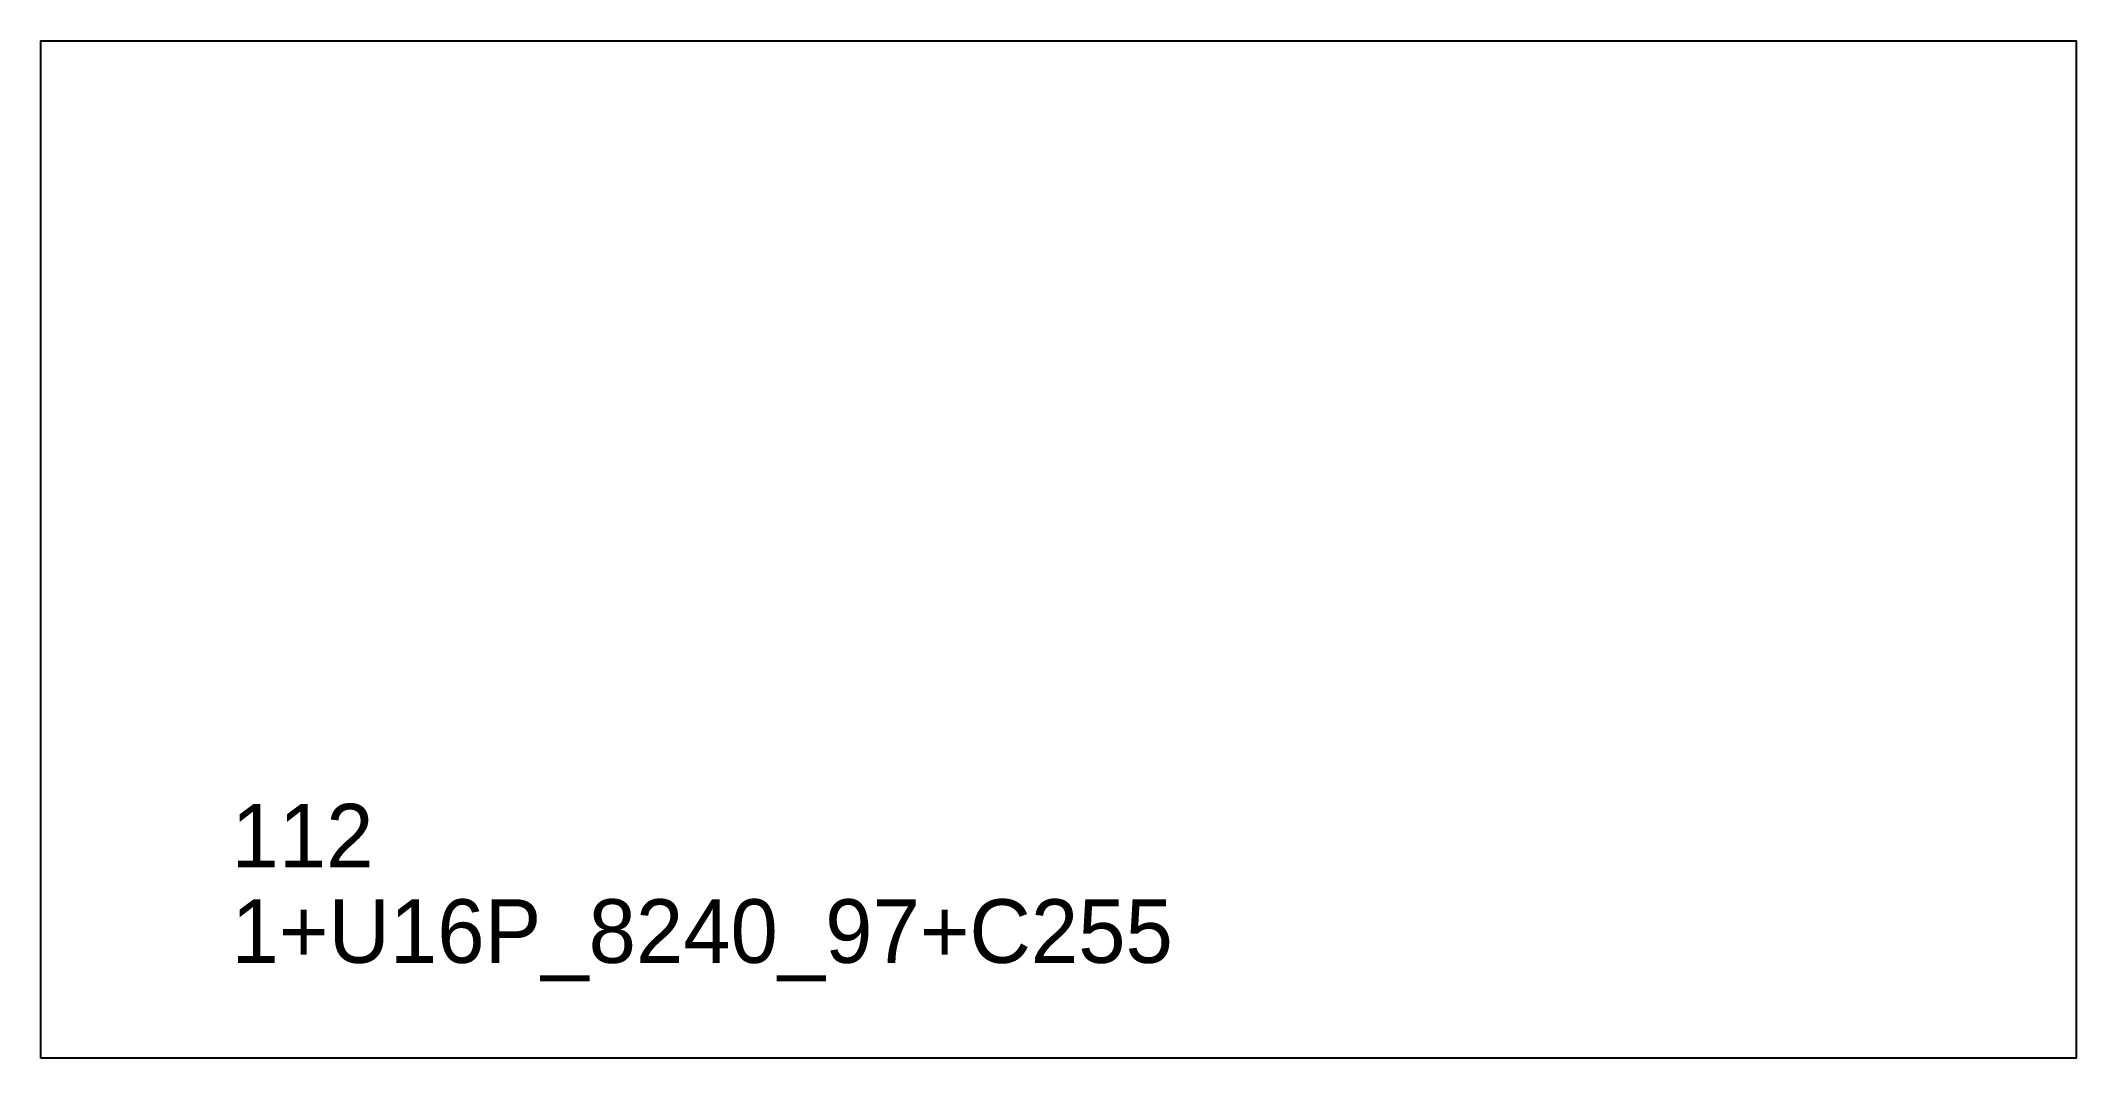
# Model space of a CAD drawing. Extents: x 0 to 320, y 0 to 160.
import ezdxf

# ---------------------------------------------------------------- set-up
doc = ezdxf.new("R2010")
doc.units = 0
for name, color, linetype in [('CUT', 7, 'CONTINUOUS'), ('SCRIBE', 3, 'CONTINUOUS'), ('TEXT', 7, 'CONTINUOUS')]:
    doc.layers.add(name, color=color, linetype=linetype)

msp = doc.modelspace()

# ---------------------------------------------------------------- linework, layer by layer
at = {"layer": 'CUT', "color": 7, "linetype": 'CONTINUOUS'}
msp.add_lwpolyline([(0, 0), (0, 160), (320, 160), (320, 0)], close=True, dxfattribs=at)

# ---------------------------------------------------------------- texts
at = {"layer": 'SCRIBE', "color": 3}
msp.add_text('112', height=10, dxfattribs=at).set_placement((30, 30))
at = {"layer": 'TEXT', "color": 7}
msp.add_text('1+U16P_8240_97+C255', height=10, dxfattribs=at).set_placement((30, 15))

doc.saveas('drawing.dxf')
